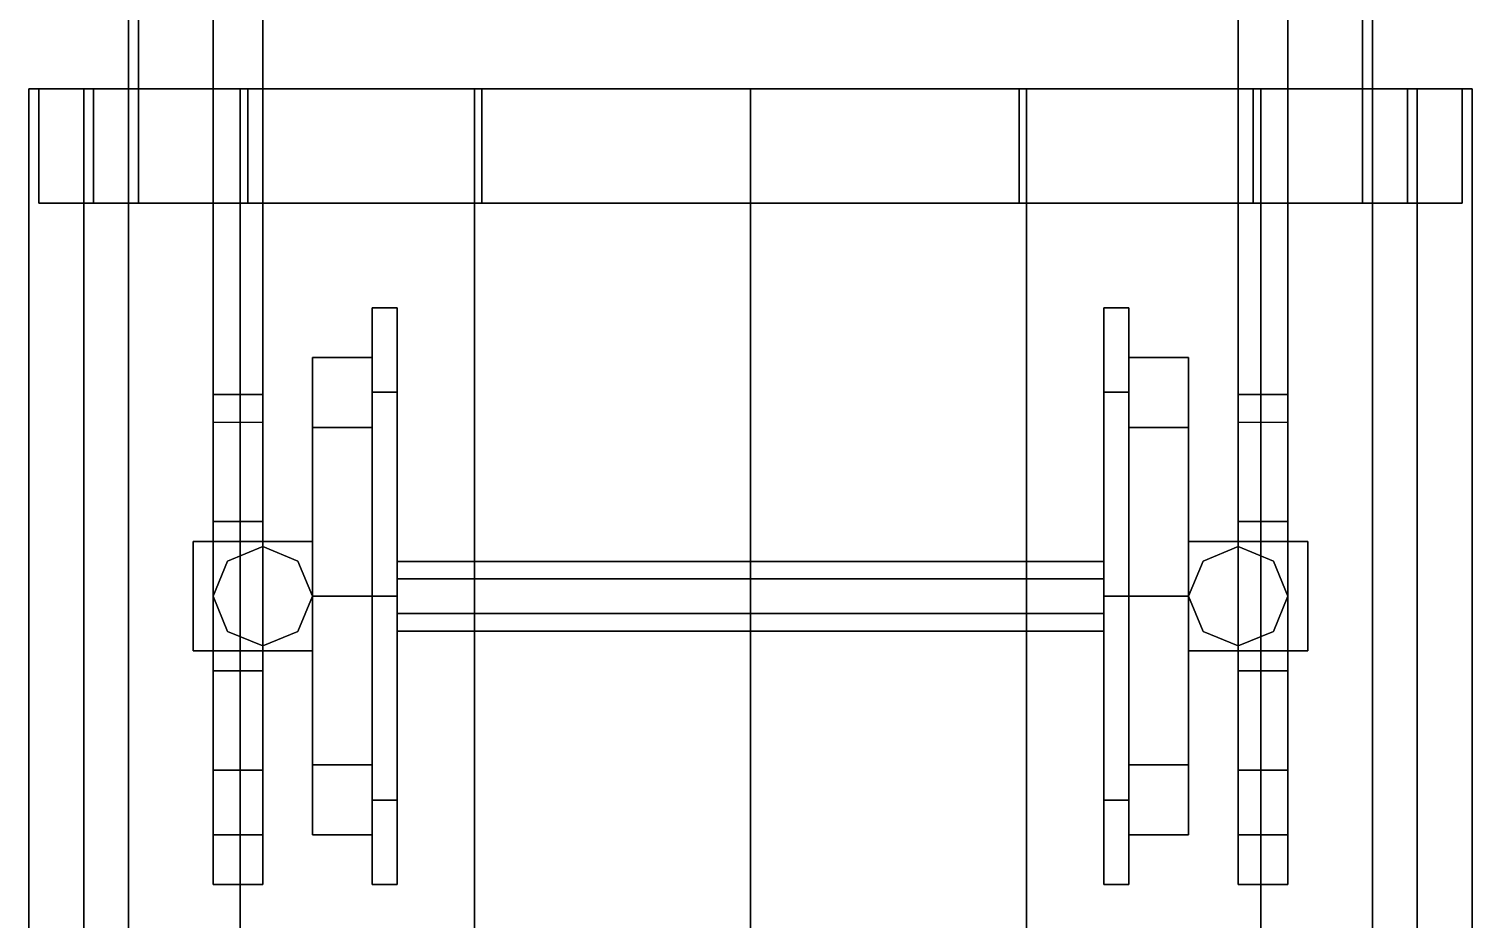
# Model space of a CAD drawing. Header units: millimetres. Extents: x -1.4 to 3, y -6.3 to 15.7.
# Drawn here: x -1.45 to 1.45, y 2.381 to 4.171 of the extents above; entities that cross this region are included whole.
import ezdxf

# ---------------------------------------------------------------- set-up
doc = ezdxf.new("R2010")
doc.units = ezdxf.units.MM
doc.layers.add('wheels', color=2, linetype='Continuous')

msp = doc.modelspace()

# ---------------------------------------------------------------- linework, layer by layer
for points in [[(-1.25, 5.7, 0.98), (-1.25, -5.7, 0.98), (-1.25, -5.7, 1.33), (-1.25, 5.7, 1.33)], [(-1.25, 5.6, 0.77), (-1.25, -5.6, 0.77), (-1.25, -5.7, 0.98), (-1.25, 5.7, 0.98)], [(-1.25, 5.7, 1.33), (-1.25, 3.82, 1.33), (1.25, 3.82, 1.33), (1.25, 5.7, 1.33)], [(1.25, -5.7, 0.98), (1.25, 5.7, 0.98), (1.25, 5.7, 1.33), (1.25, -5.7, 1.33)], [(1.25, -5.6, 0.77), (1.25, 5.6, 0.77), (1.25, 5.7, 0.98), (1.25, -5.7, 0.98)], [(-1.25, 5.37, 0.37), (-1.25, -5.37, 0.37), (-1.25, -5.37, 0.77), (-1.25, 5.37, 0.77)], [(1.25, -5.37, 0.37), (1.25, 5.37, 0.37), (1.25, 5.37, 0.77), (1.25, -5.37, 0.77)], [(-1.08, 3.4357, 0.35), (-1.08, 3.4357, 0.71), (-1.08, 4.3843, 0.71), (-1.08, 4.3843, 0.35)], [(-1.08, 4.3843, 0.71), (-1.08, 3.4357, 0.71), (-0.98, 3.4357, 0.71), (-0.98, 4.3843, 0.71)], [(-0.98, 4.3843, 0.71), (-0.98, 3.4357, 0.71), (-0.98, 3.4357, 0.35), (-0.98, 4.3843, 0.35)], [(0.98, 3.4357, 0.71), (0.98, 4.3843, 0.71), (0.98, 4.3843, 0.35), (0.98, 3.4357, 0.35)], [(1.08, 3.4357, 0.71), (1.08, 4.3843, 0.71), (0.98, 4.3843, 0.71), (0.98, 3.4357, 0.71)], [(1.08, 4.3843, 0.35), (1.08, 4.3843, 0.71), (1.08, 3.4357, 0.71), (1.08, 3.4357, 0.35)], [(-1.3396, 4.05, 2.3849), (-1.45, 4.05, 1.83), (-1.45, -5.6, 1.83), (-1.3396, -5.6, 2.3849)], [(-1.45, 4.05, 1.83), (-1.3396, 4.05, 1.2751), (-1.3396, -5.6, 1.2751), (-1.45, -5.6, 1.83)], [(-1.45, 4.05, 1.83), (-1.3396, 4.05, 2.3849), (-1.32, 4.05, 2.3849), (-1.43, 4.05, 1.83)], [(-1.3396, 4.05, 1.2751), (-1.45, 4.05, 1.83), (-1.43, 4.05, 1.83), (-1.32, 4.05, 1.2751)], [(-1.43, 4.05, 1.83), (-1.32, 4.05, 2.3849), (-1.32, 3.82, 2.3849), (-1.43, 3.82, 1.83)], [(-1.32, 4.05, 1.2751), (-1.43, 4.05, 1.83), (-1.43, 3.82, 1.83), (-1.32, 3.82, 1.2751)], [(-1.0253, 4.05, 2.8553), (-1.3396, 4.05, 2.3849), (-1.3396, -5.6, 2.3849), (-1.0253, -5.6, 2.8553)], [(-1.3396, 4.05, 2.3849), (-1.0253, 4.05, 2.8553), (-1.01, 4.05, 2.8553), (-1.32, 4.05, 2.3849)], [(-1.32, 4.05, 2.3849), (-1.01, 4.05, 2.8553), (-1.01, 3.82, 2.8553), (-1.32, 3.82, 2.3849)], [(-0.5549, 4.05, 3.1696), (-1.0253, 4.05, 2.8553), (-1.0253, -5.6, 2.8553), (-0.5549, -5.6, 3.1696)], [(-1.0253, 4.05, 2.8553), (-0.5549, 4.05, 3.1696), (-0.54, 4.05, 3.1696), (-1.01, 4.05, 2.8553)], [(-1.01, 4.05, 2.8553), (-0.54, 4.05, 3.1696), (-0.54, 3.82, 3.1696), (-1.01, 3.82, 2.8553)], [(0, 4.05, 3.28), (-0.5549, 4.05, 3.1696), (-0.5549, 0.5, 3.1696), (0, 0.5, 3.28)], [(-0.5549, 4.05, 3.1696), (0, 4.05, 3.28), (0, 4.05, 3.26), (-0.54, 4.05, 3.1696)], [(-0.54, 4.05, 3.1696), (0, 4.05, 3.26), (0, 3.82, 3.26), (-0.54, 3.82, 3.1696)], [(0.5549, 4.05, 3.1696), (0, 4.05, 3.28), (0, 0.5, 3.28), (0.5549, 0.5, 3.1696)], [(0, 4.05, 3.28), (0.5549, 4.05, 3.1696), (0.54, 4.05, 3.1696), (0, 4.05, 3.26)], [(0, 4.05, 3.26), (0.54, 4.05, 3.1696), (0.54, 3.82, 3.1696), (0, 3.82, 3.26)], [(0.5549, 4.05, 3.1696), (1.0253, 4.05, 2.8553), (1.01, 4.05, 2.8553), (0.54, 4.05, 3.1696)], [(0.54, 4.05, 3.1696), (1.01, 4.05, 2.8553), (1.01, 3.82, 2.8553), (0.54, 3.82, 3.1696)], [(1.0253, 4.05, 2.8553), (0.5549, 4.05, 3.1696), (0.5549, -5.6, 3.1696), (1.0253, -5.6, 2.8553)], [(1.0253, 4.05, 2.8553), (1.3396, 4.05, 2.3849), (1.3196, 4.05, 2.3849), (1.01, 4.05, 2.8553)], [(1.01, 4.05, 2.8553), (1.32, 4.05, 2.3849), (1.32, 3.82, 2.3849), (1.01, 3.82, 2.8553)], [(1.3396, 4.05, 2.3849), (1.0253, 4.05, 2.8553), (1.0253, -5.6, 2.8553), (1.3396, -5.6, 2.3849)], [(1.45, 4.05, 1.83), (1.3396, 4.05, 1.2751), (1.32, 4.05, 1.2751), (1.43, 4.05, 1.83)], [(1.3396, 4.05, 2.3849), (1.45, 4.05, 1.83), (1.43, 4.05, 1.83), (1.32, 4.05, 2.3849)], [(1.32, 4.05, 2.3849), (1.43, 4.05, 1.83), (1.43, 3.82, 1.83), (1.32, 3.82, 2.3849)], [(1.43, 4.05, 1.83), (1.32, 4.05, 1.2751), (1.32, 3.82, 1.2751), (1.43, 3.82, 1.83)], [(1.45, 4.05, 1.83), (1.3396, 4.05, 2.3849), (1.3396, -5.6, 2.3849), (1.45, -5.6, 1.83)], [(1.3396, 4.05, 1.2751), (1.45, 4.05, 1.83), (1.45, -5.6, 1.83), (1.3396, -5.6, 1.2751)], [(1.32, 3.82, 2.3849), (1.43, 3.82, 1.83), (-1.43, 3.82, 1.83), (-1.32, 3.82, 2.3849)], [(1.43, 3.82, 1.83), (1.25, 3.82, 1.33), (-1.25, 3.82, 1.33), (-1.43, 3.82, 1.83)], [(-1.43, 3.82, 1.83), (-1.25, 3.82, 1.33), (-1.25, 3.82, 1.16), (-1.32, 3.82, 1.2751)], [(-1.3396, 3.82, 1.2751), (-1.25, 3.82, 1.141), (-1.25, -5.6, 1.141), (-1.3396, -5.6, 1.2751)], [(-1.32, 3.82, 1.2751), (-1.25, 3.82, 1.16), (-1.25, 3.82, 1.141), (-1.3396, 3.82, 1.2751)], [(1.01, 3.82, 2.8553), (1.32, 3.82, 2.3849), (-1.32, 3.82, 2.3849), (-1.01, 3.82, 2.8553)], [(0.54, 3.82, 3.1696), (1.01, 3.82, 2.8553), (-1.01, 3.82, 2.8553), (-0.54, 3.82, 3.1696)], [(0, 3.82, 3.26), (0.54, 3.82, 3.1696), (-0.54, 3.82, 3.1696), (0, 3.82, 3.26)], [(1.25, 3.82, 1.141), (1.3396, 3.82, 1.2751), (1.3396, -5.6, 1.2751), (1.25, -5.6, 1.141)], [(1.43, 3.82, 1.83), (1.32, 3.82, 1.2751), (1.25, 3.82, 1.16), (1.25, 3.82, 1.33)], [(1.32, 3.82, 1.2751), (1.3396, 3.82, 1.2751), (1.25, 3.82, 1.141), (1.25, 3.82, 1.16)], [(-1.08, 3.38, 0.77), (-1.08, 3.4357, 0.71), (-1.08, 3.4357, 0.35), (-1.08, 3.38, 0.29)], [(-0.98, 3.38, 0.77), (-0.98, 3.4357, 0.71), (-1.08, 3.4357, 0.71), (-1.08, 3.38, 0.77)], [(-0.98, 3.4357, 0.35), (-0.98, 3.4357, 0.71), (-0.98, 3.38, 0.77), (-0.98, 3.38, 0.29)], [(0.98, 3.38, 0.77), (0.98, 3.4357, 0.71), (0.98, 3.4357, 0.35), (0.98, 3.38, 0.29)], [(1.08, 3.38, 0.77), (1.08, 3.4357, 0.71), (0.98, 3.4357, 0.71), (0.98, 3.38, 0.77)], [(1.08, 3.4357, 0.35), (1.08, 3.4357, 0.71), (1.08, 3.38, 0.77), (1.08, 3.38, 0.29)], [(-1.08, 3.18, 0.7), (-1.08, 3.38, 0.77), (-1.08, 3.38, 0.29), (-1.08, 3.18, 0.29)], [(-1.08, 2.68, 0.77), (-1.08, 3.38, 0.77), (-1.08, 3.18, 0.7), (-1.08, 2.88, 0.7)], [(-0.98, 3.38, 0.29), (-0.98, 3.38, 0.77), (-0.98, 3.18, 0.7), (-0.98, 3.18, 0.29)], [(-0.98, 3.18, 0.7), (-0.98, 3.38, 0.77), (-0.98, 2.68, 0.77), (-0.98, 2.88, 0.7)], [(0.98, 3.18, 0.7), (0.98, 3.38, 0.77), (0.98, 3.38, 0.29), (0.98, 3.18, 0.29)], [(0.98, 2.68, 0.77), (0.98, 3.38, 0.77), (0.98, 3.18, 0.7), (0.98, 2.88, 0.7)], [(1.08, 3.38, 0.29), (1.08, 3.38, 0.77), (1.08, 3.18, 0.7), (1.08, 3.18, 0.29)], [(1.08, 3.18, 0.7), (1.08, 3.38, 0.77), (1.08, 2.68, 0.77), (1.08, 2.88, 0.7)], [(-0.98, 3.18, 0.29), (-0.98, 3.18, 0.7), (-1.08, 3.18, 0.7), (-1.08, 3.18, 0.29)], [(-1.08, 2.88, 0.7), (-1.08, 3.18, 0.7), (-0.98, 3.18, 0.7), (-0.98, 2.88, 0.7)], [(1.08, 3.18, 0.29), (1.08, 3.18, 0.7), (0.98, 3.18, 0.7), (0.98, 3.18, 0.29)], [(0.98, 2.88, 0.7), (0.98, 3.18, 0.7), (1.08, 3.18, 0.7), (1.08, 2.88, 0.7)], [(-1.12, 3.14, 0.29), (-1.12, 3.14, 0.6), (-0.88, 3.14, 0.6), (-0.88, 3.14, 0.29)], [(-1.12, 2.92, 0.6), (-1.12, 3.14, 0.6), (-1.12, 3.14, 0.29), (-1.12, 2.92, 0.29)], [(-0.88, 2.92, 0.6), (-0.88, 3.14, 0.6), (-1.12, 3.14, 0.6), (-1.12, 2.92, 0.6)], [(0.88, 3.14, 0.29), (0.88, 3.14, 0.6), (1.12, 3.14, 0.6), (1.12, 3.14, 0.29)], [(0.88, 3.14, 0.6), (0.88, 2.92, 0.6), (1.12, 2.92, 0.6), (1.12, 3.14, 0.6)], [(1.12, 3.14, 0.6), (1.12, 2.92, 0.6), (1.12, 2.92, 0.29), (1.12, 3.14, 0.29)], [(-0.98, 3.13, 0.6), (-1.0507, 3.1007, 0.6), (-1.0507, 3.1007, 0.7), (-0.98, 3.13, 0.7)], [(-0.9093, 3.1007, 0.6), (-0.98, 3.13, 0.6), (-0.98, 3.13, 0.7), (-0.9093, 3.1007, 0.7)], [(0.98, 3.13, 0.6), (0.9093, 3.1007, 0.6), (0.9093, 3.1007, 0.7), (0.98, 3.13, 0.7)], [(1.0507, 3.1007, 0.6), (0.98, 3.13, 0.6), (0.98, 3.13, 0.7), (1.0507, 3.1007, 0.7)], [(-1.0507, 3.1007, 0.6), (-1.08, 3.03, 0.6), (-1.08, 3.03, 0.7), (-1.0507, 3.1007, 0.7)], [(-0.88, 3.03, 0.6), (-0.9093, 3.1007, 0.6), (-0.9093, 3.1007, 0.7), (-0.88, 3.03, 0.7)], [(0.9093, 3.1007, 0.6), (0.88, 3.03, 0.6), (0.88, 3.03, 0.7), (0.9093, 3.1007, 0.7)], [(1.08, 3.03, 0.6), (1.0507, 3.1007, 0.6), (1.0507, 3.1007, 0.7), (1.08, 3.03, 0.7)], [(-1.08, 3.03, 0.6), (-1.0507, 2.9593, 0.6), (-1.0507, 2.9593, 0.7), (-1.08, 3.03, 0.7)], [(-0.9093, 2.9593, 0.6), (-0.88, 3.03, 0.6), (-0.88, 3.03, 0.7), (-0.9093, 2.9593, 0.7)], [(0.88, 3.03, 0.6), (0.9093, 2.9593, 0.6), (0.9093, 2.9593, 0.7), (0.88, 3.03, 0.7)], [(1.0507, 2.9593, 0.6), (1.08, 3.03, 0.6), (1.08, 3.03, 0.7), (1.0507, 2.9593, 0.7)], [(-1.0507, 2.9593, 0.6), (-0.98, 2.93, 0.6), (-0.98, 2.93, 0.7), (-1.0507, 2.9593, 0.7)], [(-0.98, 2.93, 0.6), (-0.9093, 2.9593, 0.6), (-0.9093, 2.9593, 0.7), (-0.98, 2.93, 0.7)], [(0.9093, 2.9593, 0.6), (0.98, 2.93, 0.6), (0.98, 2.93, 0.7), (0.9093, 2.9593, 0.7)], [(0.98, 2.93, 0.6), (1.0507, 2.9593, 0.6), (1.0507, 2.9593, 0.7), (0.98, 2.93, 0.7)], [(-0.88, 2.92, 0.29), (-0.88, 2.92, 0.6), (-1.12, 2.92, 0.6), (-1.12, 2.92, 0.29)], [(1.12, 2.92, 0.29), (1.12, 2.92, 0.6), (0.88, 2.92, 0.6), (0.88, 2.92, 0.29)], [(-1.08, 2.68, 0.77), (-1.08, 2.88, 0.7), (-1.08, 2.88, 0.29), (-1.08, 2.68, 0.29)], [(-1.08, 2.88, 0.29), (-1.08, 2.88, 0.7), (-0.98, 2.88, 0.7), (-0.98, 2.88, 0.29)], [(-0.98, 2.88, 0.29), (-0.98, 2.88, 0.7), (-0.98, 2.68, 0.77), (-0.98, 2.68, 0.29)], [(0.98, 2.68, 0.77), (0.98, 2.88, 0.7), (0.98, 2.88, 0.29), (0.98, 2.68, 0.29)], [(0.98, 2.88, 0.29), (0.98, 2.88, 0.7), (1.08, 2.88, 0.7), (1.08, 2.88, 0.29)], [(1.08, 2.88, 0.29), (1.08, 2.88, 0.7), (1.08, 2.68, 0.77), (1.08, 2.68, 0.29)], [(-1.08, 2.68, 0.29), (-1.08, 2.55, 0.43), (-1.08, 2.55, 0.63), (-1.08, 2.68, 0.77)], [(-1.08, 2.68, 0.77), (-1.08, 2.55, 0.63), (-0.98, 2.55, 0.63), (-0.98, 2.68, 0.77)], [(-0.98, 2.68, 0.29), (-0.98, 2.55, 0.43), (-1.08, 2.55, 0.43), (-1.08, 2.68, 0.29)], [(-0.98, 2.55, 0.63), (-0.98, 2.55, 0.43), (-0.98, 2.68, 0.29), (-0.98, 2.68, 0.77)], [(0.98, 2.68, 0.29), (0.98, 2.55, 0.43), (0.98, 2.55, 0.63), (0.98, 2.68, 0.77)], [(0.98, 2.68, 0.77), (0.98, 2.55, 0.63), (1.08, 2.55, 0.63), (1.08, 2.68, 0.77)], [(1.08, 2.68, 0.29), (1.08, 2.55, 0.43), (0.98, 2.55, 0.43), (0.98, 2.68, 0.29)], [(1.08, 2.55, 0.63), (1.08, 2.55, 0.43), (1.08, 2.68, 0.29), (1.08, 2.68, 0.77)], [(-1.08, 2.55, 0.63), (-1.08, 2.55, 0.43), (-1.08, 2.45, 0.48), (-1.08, 2.45, 0.58)], [(-1.08, 2.45, 0.48), (-1.08, 2.55, 0.43), (-0.98, 2.55, 0.43), (-0.98, 2.45, 0.48)], [(-0.98, 2.45, 0.58), (-0.98, 2.55, 0.63), (-1.08, 2.55, 0.63), (-1.08, 2.45, 0.58)], [(-0.98, 2.45, 0.48), (-0.98, 2.55, 0.43), (-0.98, 2.55, 0.63), (-0.98, 2.45, 0.58)], [(0.98, 2.55, 0.63), (0.98, 2.55, 0.43), (0.98, 2.45, 0.48), (0.98, 2.45, 0.58)], [(0.98, 2.45, 0.48), (0.98, 2.55, 0.43), (1.08, 2.55, 0.43), (1.08, 2.45, 0.48)], [(1.08, 2.45, 0.58), (1.08, 2.55, 0.63), (0.98, 2.55, 0.63), (0.98, 2.45, 0.58)], [(1.08, 2.45, 0.48), (1.08, 2.55, 0.43), (1.08, 2.55, 0.63), (1.08, 2.45, 0.58)], [(-1.08, 2.45, 0.58), (-1.08, 2.45, 0.48), (-0.98, 2.45, 0.48), (-0.98, 2.45, 0.58)], [(0.98, 2.45, 0.58), (0.98, 2.45, 0.48), (1.08, 2.45, 0.48), (1.08, 2.45, 0.58)]]:
    msp.add_3dface(points)
at = {"color": 3}
for points in [[(-1.25, 3.82, 1.33), (-1.25, 3.82, 1.53), (-1.25, 5.48, 1.53), (-1.25, 5.48, 1.33)], [(-1.25, 5.48, 1.53), (-1.25, 3.82, 1.53), (-1.23, 3.82, 1.53), (-1.23, 5.46, 1.53)], [(-1.23, 5.46, 1.53), (-1.23, 3.82, 1.53), (-1.23, 3.82, 1.33), (-1.23, 5.46, 1.33)], [(1.23, 5.46, 1.53), (1.23, 3.82, 1.53), (1.25, 3.82, 1.53), (1.25, 5.48, 1.53)], [(1.23, 5.46, 1.33), (1.23, 3.82, 1.33), (1.23, 3.82, 1.53), (1.23, 5.46, 1.53)], [(1.25, 3.82, 1.53), (1.25, 3.82, 1.33), (1.25, 5.48, 1.33), (1.25, 5.48, 1.53)]]:
    msp.add_3dface(points, dxfattribs=at)
at = {"layer": 'wheels'}
for points in [[(-0.76, 3.61, 0.53), (-0.76, 3.4401, 0.9401), (-0.71, 3.4401, 0.9401), (-0.71, 3.61, 0.53)], [(-0.76, 2.45, 0.53), (-0.76, 3.4401, 0.9401), (-0.76, 3.61, 0.53), (-0.76, 2.6199, 0.1199)], [(-0.76, 2.6199, 0.1199), (-0.76, 3.61, 0.53), (-0.76, 3.4401, 0.1199), (-0.76, 3.03, -0.05)], [(-0.76, 3.4401, 0.1199), (-0.76, 3.61, 0.53), (-0.71, 3.61, 0.53), (-0.71, 3.4401, 0.1199)], [(-0.71, 3.4401, 0.9401), (-0.71, 2.45, 0.53), (-0.71, 2.6199, 0.1199), (-0.71, 3.61, 0.53)], [(-0.71, 3.61, 0.53), (-0.71, 2.6199, 0.1199), (-0.71, 3.03, -0.05), (-0.71, 3.4401, 0.1199)], [(0.71, 2.6199, 0.9401), (0.71, 3.61, 0.53), (0.71, 3.4401, 0.1199), (0.71, 2.45, 0.53)], [(0.71, 3.03, 1.11), (0.71, 3.4401, 0.9401), (0.71, 3.61, 0.53), (0.71, 2.6199, 0.9401)], [(0.76, 3.4401, 0.9401), (0.76, 3.61, 0.53), (0.71, 3.61, 0.53), (0.71, 3.4401, 0.9401)], [(0.76, 3.61, 0.53), (0.76, 3.4401, 0.1199), (0.71, 3.4401, 0.1199), (0.71, 3.61, 0.53)], [(0.76, 3.4401, 0.9401), (0.76, 3.03, 1.11), (0.76, 2.6199, 0.9401), (0.76, 3.61, 0.53)], [(0.76, 3.61, 0.53), (0.76, 2.6199, 0.9401), (0.76, 2.45, 0.53), (0.76, 3.4401, 0.1199)], [(-0.88, 3.51, 0.53), (-0.88, 3.3694, 0.8694), (-0.76, 3.3694, 0.8694), (-0.76, 3.51, 0.53)], [(-0.88, 3.51, 0.53), (-0.88, 2.6906, 0.1906), (-0.88, 2.55, 0.53), (-0.88, 3.3694, 0.8694)], [(-0.88, 3.3694, 0.1906), (-0.88, 3.03, 0.05), (-0.88, 2.6906, 0.1906), (-0.88, 3.51, 0.53)], [(-0.88, 3.3694, 0.1906), (-0.88, 3.51, 0.53), (-0.76, 3.51, 0.53), (-0.76, 3.3694, 0.1906)], [(0.88, 3.3694, 0.8694), (0.88, 3.51, 0.53), (0.76, 3.51, 0.53), (0.76, 3.3694, 0.8694)], [(0.88, 3.51, 0.53), (0.88, 3.3694, 0.1906), (0.76, 3.3694, 0.1906), (0.76, 3.51, 0.53)], [(0.88, 2.55, 0.53), (0.88, 3.3694, 0.1906), (0.88, 3.51, 0.53), (0.88, 2.6906, 0.8694)], [(0.88, 2.6906, 0.8694), (0.88, 3.51, 0.53), (0.88, 3.3694, 0.8694), (0.88, 3.03, 1.01)], [(-0.76, 2.6199, 0.9401), (-0.76, 3.03, 1.11), (-0.76, 3.4401, 0.9401), (-0.76, 2.45, 0.53)], [(-0.76, 3.03, -0.05), (-0.76, 3.4401, 0.1199), (-0.71, 3.4401, 0.1199), (-0.71, 3.03, -0.05)], [(-0.76, 3.4401, 0.9401), (-0.76, 3.03, 1.11), (-0.71, 3.03, 1.11), (-0.71, 3.4401, 0.9401)], [(-0.71, 3.03, 1.11), (-0.71, 2.6199, 0.9401), (-0.71, 2.45, 0.53), (-0.71, 3.4401, 0.9401)], [(0.76, 3.4401, 0.1199), (0.76, 3.03, -0.05), (0.71, 3.03, -0.05), (0.71, 3.4401, 0.1199)], [(0.71, 2.45, 0.53), (0.71, 3.4401, 0.1199), (0.71, 3.03, -0.05), (0.71, 2.6199, 0.1199)], [(0.76, 3.03, 1.11), (0.76, 3.4401, 0.9401), (0.71, 3.4401, 0.9401), (0.71, 3.03, 1.11)], [(0.76, 3.4401, 0.1199), (0.76, 2.45, 0.53), (0.76, 2.6199, 0.1199), (0.76, 3.03, -0.05)], [(-0.88, 3.3694, 0.8694), (-0.88, 2.55, 0.53), (-0.88, 2.6906, 0.8694), (-0.88, 3.03, 1.01)], [(-0.88, 3.03, 0.05), (-0.88, 3.3694, 0.1906), (-0.76, 3.3694, 0.1906), (-0.76, 3.03, 0.05)], [(-0.88, 3.3694, 0.8694), (-0.88, 3.03, 1.01), (-0.76, 3.03, 1.01), (-0.76, 3.3694, 0.8694)], [(0.88, 3.3694, 0.1906), (0.88, 3.03, 0.05), (0.76, 3.03, 0.05), (0.76, 3.3694, 0.1906)], [(0.88, 3.03, 1.01), (0.88, 3.3694, 0.8694), (0.76, 3.3694, 0.8694), (0.76, 3.03, 1.01)], [(0.88, 2.6906, 0.1906), (0.88, 3.03, 0.05), (0.88, 3.3694, 0.1906), (0.88, 2.55, 0.53)], [(0.71, 3.1, 0.53), (0.71, 3.065, 0.4694), (-0.71, 3.065, 0.4694), (-0.71, 3.1, 0.53)], [(0.71, 3.065, 0.5906), (0.71, 3.1, 0.53), (-0.71, 3.1, 0.53), (-0.71, 3.065, 0.5906)], [(0.71, 3.065, 0.4694), (0.71, 2.995, 0.4694), (-0.71, 2.995, 0.4694), (-0.71, 3.065, 0.4694)], [(0.71, 2.995, 0.5906), (0.71, 3.065, 0.5906), (-0.71, 3.065, 0.5906), (-0.71, 2.995, 0.5906)], [(-0.88, 2.6906, 0.1906), (-0.88, 3.03, 0.05), (-0.76, 3.03, 0.05), (-0.76, 2.6906, 0.1906)], [(-0.88, 3.03, 1.01), (-0.88, 2.6906, 0.8694), (-0.76, 2.6906, 0.8694), (-0.76, 3.03, 1.01)], [(-0.76, 2.6199, 0.1199), (-0.76, 3.03, -0.05), (-0.71, 3.03, -0.05), (-0.71, 2.6199, 0.1199)], [(-0.76, 3.03, 1.11), (-0.76, 2.6199, 0.9401), (-0.71, 2.6199, 0.9401), (-0.71, 3.03, 1.11)], [(0.76, 3.03, -0.05), (0.76, 2.6199, 0.1199), (0.71, 2.6199, 0.1199), (0.71, 3.03, -0.05)], [(0.76, 2.6199, 0.9401), (0.76, 3.03, 1.11), (0.71, 3.03, 1.11), (0.71, 2.6199, 0.9401)], [(0.88, 3.03, 0.05), (0.88, 2.6906, 0.1906), (0.76, 2.6906, 0.1906), (0.76, 3.03, 0.05)], [(0.88, 2.6906, 0.8694), (0.88, 3.03, 1.01), (0.76, 3.03, 1.01), (0.76, 2.6906, 0.8694)], [(0.71, 2.995, 0.4694), (0.71, 2.96, 0.53), (-0.71, 2.96, 0.53), (-0.71, 2.995, 0.4694)], [(0.71, 2.96, 0.53), (0.71, 2.995, 0.5906), (-0.71, 2.995, 0.5906), (-0.71, 2.96, 0.53)], [(-0.88, 2.6906, 0.8694), (-0.88, 2.55, 0.53), (-0.76, 2.55, 0.53), (-0.76, 2.6906, 0.8694)], [(-0.88, 2.55, 0.53), (-0.88, 2.6906, 0.1906), (-0.76, 2.6906, 0.1906), (-0.76, 2.55, 0.53)], [(0.88, 2.55, 0.53), (0.88, 2.6906, 0.8694), (0.76, 2.6906, 0.8694), (0.76, 2.55, 0.53)], [(0.88, 2.6906, 0.1906), (0.88, 2.55, 0.53), (0.76, 2.55, 0.53), (0.76, 2.6906, 0.1906)], [(-0.76, 2.6199, 0.9401), (-0.76, 2.45, 0.53), (-0.71, 2.45, 0.53), (-0.71, 2.6199, 0.9401)], [(-0.76, 2.45, 0.53), (-0.76, 2.6199, 0.1199), (-0.71, 2.6199, 0.1199), (-0.71, 2.45, 0.53)], [(0.76, 2.45, 0.53), (0.76, 2.6199, 0.9401), (0.71, 2.6199, 0.9401), (0.71, 2.45, 0.53)], [(0.76, 2.6199, 0.1199), (0.76, 2.45, 0.53), (0.71, 2.45, 0.53), (0.71, 2.6199, 0.1199)]]:
    msp.add_3dface(points, dxfattribs=at)

doc.saveas('drawing.dxf')
